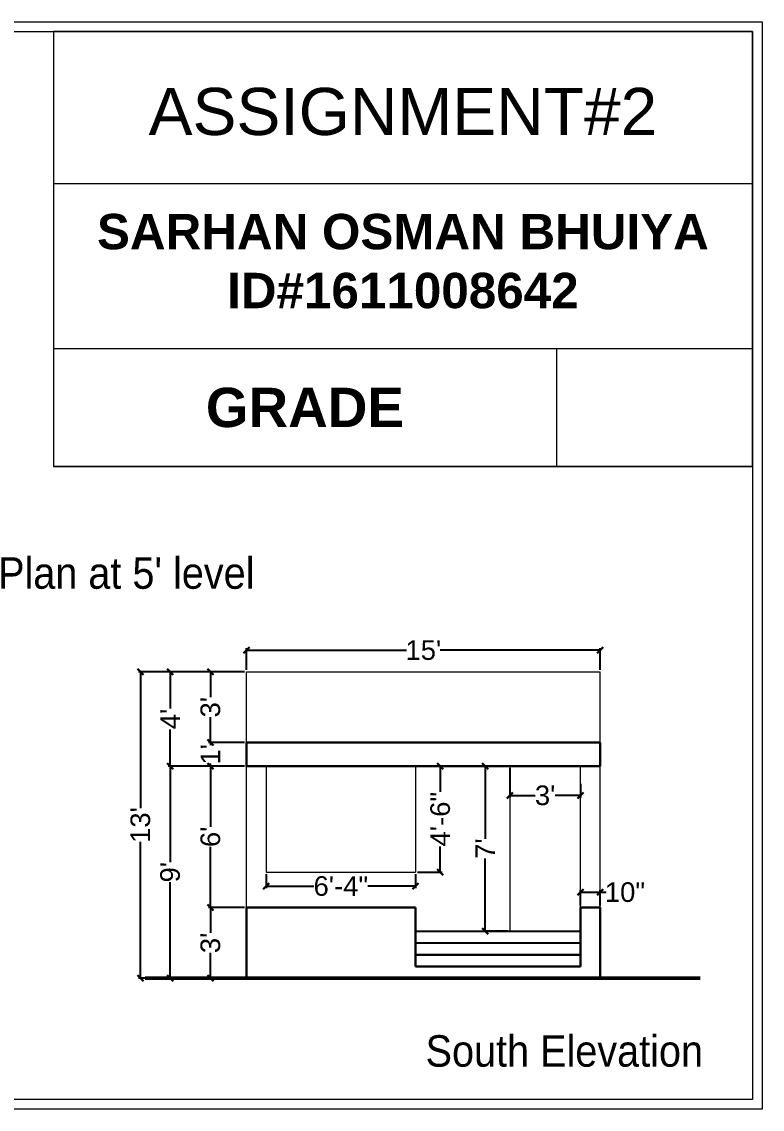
# Model space of a CAD drawing. Header units: inches. Extents: x -3410734 to 406749, y -209950 to -6742.
# Drawn here: x 259802 to 260179, y -137677 to -137124 of the extents above; entities that cross this region are included whole.
import ezdxf

# ---------------------------------------------------------------- set-up
doc = ezdxf.new("R2010")
doc.units = ezdxf.units.IN
doc.header["$LTSCALE"] = 30
doc.header["$MEASUREMENT"] = 0
doc.header["$PDMODE"] = 3
doc.linetypes.add('HIDDEN', pattern=[0.375, 0.25, -0.125])
doc.layers.get('0').update_dxf_attribs({"color": 230, "lineweight": 30})
doc.layers.get('Defpoints').update_dxf_attribs({"lineweight": 30})
for name, color, linetype, lineweight in [('HACH', 8, 'Continuous', 30), ('HATCH', 8, 'Continuous', 30), ('railing', 220, 'HIDDEN', 30)]:
    doc.layers.add(name, color=color, linetype=linetype, lineweight=lineweight)
doc.styles.add('Dim Text', font='swissc.ttf', dxfattribs={"width": 1.1})
doc.styles.get("Standard").update_dxf_attribs({"font": 'arial.ttf'})
doc.dimstyles.get("Standard").update_dxf_attribs({"dimtxt": 10, "dimasz": 3, "dimexe": 1, "dimexo": 1, "dimgap": 0.5, "dimtad": 0, "dimtoh": 1, "dimdec": 0, "dimrnd": 0.125, "dimzin": 0, "dimdsep": 46, "dimlunit": 3, "dimtxsty": 'Standard', "dimblk": 'OBLIQUE', "dimcen": 0, "dimclrd": 117, "dimclre": 105, "dimclrt": 7, "dimadec": 0, "dimazin": 0, "dimtfac": 1, "dimtdec": 0, "dimtofl": 0, "dimtmove": 0, "dimatfit": 3, "dimfxl": 1, "dimtolj": 1, "dimtzin": 0, "dimarcsym": 0})

# ---------------------------------------------------------------- blocks, each defined once
blk = doc.blocks.new('_OBLIQUE')
at = {"color": 0, "linetype": 'ByBlock'}
blk.add_line((-0.5, -0.5), (0.5, 0.5), dxfattribs=at)
blk = doc.blocks.new('*D176')
at = {"layer": 'Defpoints', "color": 0, "linetype": 'ByBlock', "lineweight": 9}
for p in [(259916.35, -137574.8), (259897.95, -137610.8), (259916.35, -137610.8)]:
    blk.add_point(p, dxfattribs=at)
at = {"layer": 'railing', "color": 105, "linetype": 'ByBlock', "lineweight": -2}
for p, q in [((259915.35, -137574.8), (259896.95, -137574.8)), ((259915.35, -137610.8), (259896.95, -137610.8))]:
    blk.add_line(p, q, dxfattribs=at)
at = {"layer": 'railing', "color": 117, "linetype": 'ByBlock', "lineweight": -2}
for p, q in [((259897.95, -137574.8), (259897.95, -137587.7)), ((259897.95, -137610.8), (259897.95, -137597.9))]:
    blk.add_line(p, q, dxfattribs=at)
at = {"layer": 'railing', "color": 117, "linetype": 'ByBlock', "lineweight": -2, "xscale": 3, "yscale": 3, "zscale": 3}
for p, rotation in [((259897.95, -137574.8), 90), ((259897.95, -137610.8), 270)]:
    blk.add_blockref('_OBLIQUE', p, dxfattribs=dict(at, rotation=rotation))
at = {"layer": 'railing', "color": 7, "linetype": 'ByBlock', "lineweight": 9, "insert": (259897.95, -137592.8), "char_height": 10, "attachment_point": 5, "rotation": 90}
blk.add_mtext("\\A1;3'", dxfattribs=at)
blk = doc.blocks.new('*D177')
at = {"layer": 'Defpoints', "color": 0, "linetype": 'ByBlock', "lineweight": 9}
for p in [(259897.95, -137502.8), (259916.35, -137502.8), (259916.35, -137574.8)]:
    blk.add_point(p, dxfattribs=at)
at = {"layer": 'railing', "color": 105, "linetype": 'ByBlock', "lineweight": -2}
for p, q in [((259915.35, -137502.8), (259896.95, -137502.8)), ((259915.35, -137574.8), (259896.95, -137574.8))]:
    blk.add_line(p, q, dxfattribs=at)
at = {"layer": 'railing', "color": 117, "linetype": 'ByBlock', "lineweight": -2}
for p, q in [((259897.95, -137502.8), (259897.95, -137533.67)), ((259897.95, -137574.8), (259897.95, -137543.93))]:
    blk.add_line(p, q, dxfattribs=at)
at = {"layer": 'railing', "color": 117, "linetype": 'ByBlock', "lineweight": -2, "xscale": 3, "yscale": 3, "zscale": 3}
for p, rotation in [((259897.95, -137502.8), 90), ((259897.95, -137574.8), 270)]:
    blk.add_blockref('_OBLIQUE', p, dxfattribs=dict(at, rotation=rotation))
at = {"layer": 'railing', "color": 7, "linetype": 'ByBlock', "lineweight": 9, "insert": (259897.95, -137538.8), "char_height": 10, "attachment_point": 5, "rotation": 90}
blk.add_mtext("\\A1;6'", dxfattribs=at)
blk = doc.blocks.new('*D178')
at = {"layer": 'Defpoints', "color": 0, "linetype": 'ByBlock', "lineweight": 9}
for p in [(259897.95, -137490.8), (259916.35, -137490.8), (259916.35, -137502.8)]:
    blk.add_point(p, dxfattribs=at)
at = {"layer": 'railing', "color": 105, "linetype": 'ByBlock', "lineweight": -2}
for p, q in [((259915.35, -137490.8), (259896.95, -137490.8)), ((259915.35, -137502.8), (259896.95, -137502.8))]:
    blk.add_line(p, q, dxfattribs=at)
at = {"layer": 'railing', "color": 117, "linetype": 'ByBlock', "lineweight": -2}
for p, q in [((259897.95, -137490.8), (259897.95, -137492.17)), ((259897.95, -137502.8), (259897.95, -137501.43))]:
    blk.add_line(p, q, dxfattribs=at)
at = {"layer": 'railing', "color": 117, "linetype": 'ByBlock', "lineweight": -2, "xscale": 3, "yscale": 3, "zscale": 3}
for p, rotation in [((259897.95, -137490.8), 90), ((259897.95, -137502.8), 270)]:
    blk.add_blockref('_OBLIQUE', p, dxfattribs=dict(at, rotation=rotation))
at = {"layer": 'railing', "color": 7, "linetype": 'ByBlock', "lineweight": 9, "insert": (259897.95, -137496.8), "char_height": 10, "attachment_point": 5, "rotation": 90}
blk.add_mtext("\\A1;1'", dxfattribs=at)
blk = doc.blocks.new('*D179')
at = {"layer": 'Defpoints', "color": 0, "linetype": 'ByBlock', "lineweight": 9}
for p in [(259897.95, -137454.8), (259916.35, -137454.8), (259916.35, -137490.8)]:
    blk.add_point(p, dxfattribs=at)
at = {"layer": 'railing', "color": 105, "linetype": 'ByBlock', "lineweight": -2}
for p, q in [((259915.35, -137454.8), (259896.95, -137454.8)), ((259915.35, -137490.8), (259896.95, -137490.8))]:
    blk.add_line(p, q, dxfattribs=at)
at = {"layer": 'railing', "color": 117, "linetype": 'ByBlock', "lineweight": -2}
for p, q in [((259897.95, -137454.8), (259897.95, -137467.7)), ((259897.95, -137490.8), (259897.95, -137477.9))]:
    blk.add_line(p, q, dxfattribs=at)
at = {"layer": 'railing', "color": 117, "linetype": 'ByBlock', "lineweight": -2, "xscale": 3, "yscale": 3, "zscale": 3}
for p, rotation in [((259897.95, -137454.8), 90), ((259897.95, -137490.8), 270)]:
    blk.add_blockref('_OBLIQUE', p, dxfattribs=dict(at, rotation=rotation))
at = {"layer": 'railing', "color": 7, "linetype": 'ByBlock', "lineweight": 9, "insert": (259897.95, -137472.8), "char_height": 10, "attachment_point": 5, "rotation": 90}
blk.add_mtext("\\A1;3'", dxfattribs=at)
blk = doc.blocks.new('*D180')
at = {"layer": 'Defpoints', "color": 0, "linetype": 'ByBlock', "lineweight": 9}
for p in [(259877.44, -137502.8), (259916.35, -137502.8), (259916.35, -137610.8)]:
    blk.add_point(p, dxfattribs=at)
at = {"layer": 'railing', "color": 105, "linetype": 'ByBlock', "lineweight": -2}
for p, q in [((259915.35, -137502.8), (259876.44, -137502.8)), ((259915.35, -137610.8), (259876.44, -137610.8))]:
    blk.add_line(p, q, dxfattribs=at)
at = {"layer": 'railing', "color": 117, "linetype": 'ByBlock', "lineweight": -2}
for p, q in [((259877.44, -137502.8), (259877.44, -137551.7)), ((259877.44, -137610.8), (259877.44, -137561.9))]:
    blk.add_line(p, q, dxfattribs=at)
at = {"layer": 'railing', "color": 117, "linetype": 'ByBlock', "lineweight": -2, "xscale": 3, "yscale": 3, "zscale": 3}
for p, rotation in [((259877.44, -137502.8), 90), ((259877.44, -137610.8), 270)]:
    blk.add_blockref('_OBLIQUE', p, dxfattribs=dict(at, rotation=rotation))
at = {"layer": 'railing', "color": 7, "linetype": 'ByBlock', "lineweight": 9, "insert": (259877.44, -137556.8), "char_height": 10, "attachment_point": 5, "rotation": 90}
blk.add_mtext("\\A1;9'", dxfattribs=at)
blk = doc.blocks.new('*D181')
at = {"layer": 'Defpoints', "color": 0, "linetype": 'ByBlock', "lineweight": 9}
for p in [(259877.44, -137454.8), (259916.35, -137454.8), (259916.35, -137502.8)]:
    blk.add_point(p, dxfattribs=at)
at = {"layer": 'railing', "color": 105, "linetype": 'ByBlock', "lineweight": -2}
for p, q in [((259915.35, -137454.8), (259876.44, -137454.8)), ((259915.35, -137502.8), (259876.44, -137502.8))]:
    blk.add_line(p, q, dxfattribs=at)
at = {"layer": 'railing', "color": 117, "linetype": 'ByBlock', "lineweight": -2}
for p, q in [((259877.44, -137454.8), (259877.44, -137473.5)), ((259877.44, -137502.8), (259877.44, -137484.1))]:
    blk.add_line(p, q, dxfattribs=at)
at = {"layer": 'railing', "color": 117, "linetype": 'ByBlock', "lineweight": -2, "xscale": 3, "yscale": 3, "zscale": 3}
for p, rotation in [((259877.44, -137454.8), 90), ((259877.44, -137502.8), 270)]:
    blk.add_blockref('_OBLIQUE', p, dxfattribs=dict(at, rotation=rotation))
at = {"layer": 'railing', "color": 7, "linetype": 'ByBlock', "lineweight": 9, "insert": (259877.44, -137478.8), "char_height": 10, "attachment_point": 5, "rotation": 90}
blk.add_mtext("\\A1;4'", dxfattribs=at)
blk = doc.blocks.new('*D182')
at = {"layer": 'Defpoints', "color": 0, "linetype": 'ByBlock', "lineweight": 9}
for p in [(259862.31, -137454.8), (259916.35, -137454.8), (259916.35, -137610.8)]:
    blk.add_point(p, dxfattribs=at)
at = {"layer": 'railing', "color": 105, "linetype": 'ByBlock', "lineweight": -2}
for p, q in [((259915.35, -137454.8), (259861.31, -137454.8)), ((259915.35, -137610.8), (259861.31, -137610.8))]:
    blk.add_line(p, q, dxfattribs=at)
at = {"layer": 'railing', "color": 117, "linetype": 'ByBlock', "lineweight": -2}
for p, q in [((259862.31, -137454.8), (259862.31, -137524.29)), ((259862.31, -137610.8), (259862.31, -137541.32))]:
    blk.add_line(p, q, dxfattribs=at)
at = {"layer": 'railing', "color": 117, "linetype": 'ByBlock', "lineweight": -2, "xscale": 3, "yscale": 3, "zscale": 3}
for p, rotation in [((259862.31, -137454.8), 90), ((259862.31, -137610.8), 270)]:
    blk.add_blockref('_OBLIQUE', p, dxfattribs=dict(at, rotation=rotation))
at = {"layer": 'railing', "color": 7, "linetype": 'ByBlock', "lineweight": 9, "insert": (259862.31, -137532.8), "char_height": 10, "attachment_point": 5, "rotation": 90}
blk.add_mtext("\\A1;13'", dxfattribs=at)
blk = doc.blocks.new('*D183')
at = {"layer": 'Defpoints', "color": 0, "linetype": 'ByBlock', "lineweight": 9}
for p in [(260002.35, -137502.8), (260002.35, -137556.8), (260014.96, -137556.8)]:
    blk.add_point(p, dxfattribs=at)
at = {"layer": 'railing', "color": 105, "linetype": 'ByBlock', "lineweight": -2}
for p, q in [((260003.35, -137502.8), (260015.96, -137502.8)), ((260003.35, -137556.8), (260015.96, -137556.8))]:
    blk.add_line(p, q, dxfattribs=at)
at = {"layer": 'railing', "color": 117, "linetype": 'ByBlock', "lineweight": -2}
for p, q in [((260014.96, -137502.8), (260014.96, -137515.81)), ((260014.96, -137556.8), (260014.96, -137543.79))]:
    blk.add_line(p, q, dxfattribs=at)
at = {"layer": 'railing', "color": 117, "linetype": 'ByBlock', "lineweight": -2, "xscale": 3, "yscale": 3, "zscale": 3}
for p, rotation in [((260014.96, -137502.8), 90), ((260014.96, -137556.8), 270)]:
    blk.add_blockref('_OBLIQUE', p, dxfattribs=dict(at, rotation=rotation))
at = {"layer": 'railing', "color": 7, "linetype": 'ByBlock', "lineweight": 9, "insert": (260014.96, -137529.8), "char_height": 10, "attachment_point": 5, "rotation": 90}
blk.add_mtext('\\A1;4\'-6"', dxfattribs=at)
blk = doc.blocks.new('*D184')
at = {"layer": 'Defpoints', "color": 0, "linetype": 'ByBlock', "lineweight": 9}
for p in [(259926.35, -137556.8), (260002.35, -137556.8), (260002.35, -137563.91)]:
    blk.add_point(p, dxfattribs=at)
at = {"layer": 'railing', "color": 105, "linetype": 'ByBlock', "lineweight": -2}
for p, q in [((259926.35, -137557.8), (259926.35, -137564.91)), ((260002.35, -137557.8), (260002.35, -137564.91))]:
    blk.add_line(p, q, dxfattribs=at)
at = {"layer": 'railing', "color": 117, "linetype": 'ByBlock', "lineweight": -2}
for p, q in [((259926.35, -137563.91), (259950.53, -137563.91)), ((260002.35, -137563.91), (259978.17, -137563.91))]:
    blk.add_line(p, q, dxfattribs=at)
at = {"layer": 'railing', "color": 117, "linetype": 'ByBlock', "lineweight": -2, "xscale": 3, "yscale": 3, "zscale": 3, "rotation": 180}
blk.add_blockref('_OBLIQUE', (259926.35, -137563.91), dxfattribs=at)
at = {"layer": 'railing', "color": 117, "linetype": 'ByBlock', "lineweight": -2, "xscale": 3, "yscale": 3, "zscale": 3}
blk.add_blockref('_OBLIQUE', (260002.35, -137563.91), dxfattribs=at)
at = {"layer": 'railing', "color": 7, "linetype": 'ByBlock', "lineweight": 9, "insert": (259964.35, -137563.91), "char_height": 10, "attachment_point": 5}
blk.add_mtext('\\A1;6\'-4"', dxfattribs=at)
blk = doc.blocks.new('*D185')
at = {"layer": 'Defpoints', "color": 0, "linetype": 'ByBlock', "lineweight": 9}
for p in [(260096.35, -137443.8), (259916.35, -137454.8), (260096.35, -137454.8)]:
    blk.add_point(p, dxfattribs=at)
at = {"layer": 'railing', "color": 105, "linetype": 'ByBlock', "lineweight": -2}
for p, q in [((259916.35, -137453.8), (259916.35, -137442.8)), ((260096.35, -137453.8), (260096.35, -137442.8))]:
    blk.add_line(p, q, dxfattribs=at)
at = {"layer": 'railing', "color": 117, "linetype": 'ByBlock', "lineweight": -2}
for p, q in [((259916.35, -137443.8), (259997.84, -137443.8)), ((260096.35, -137443.8), (260014.87, -137443.8))]:
    blk.add_line(p, q, dxfattribs=at)
at = {"layer": 'railing', "color": 117, "linetype": 'ByBlock', "lineweight": -2, "xscale": 3, "yscale": 3, "zscale": 3, "rotation": 180}
blk.add_blockref('_OBLIQUE', (259916.35, -137443.8), dxfattribs=at)
at = {"layer": 'railing', "color": 117, "linetype": 'ByBlock', "lineweight": -2, "xscale": 3, "yscale": 3, "zscale": 3}
blk.add_blockref('_OBLIQUE', (260096.35, -137443.8), dxfattribs=at)
at = {"layer": 'railing', "color": 7, "linetype": 'ByBlock', "lineweight": 9, "insert": (260006.35, -137443.8), "char_height": 10, "attachment_point": 5}
blk.add_mtext("\\A1;15'", dxfattribs=at)
blk = doc.blocks.new('*D186')
at = {"layer": 'Defpoints', "color": 0, "linetype": 'ByBlock', "lineweight": 9}
for p in [(260050.35, -137502.8), (260037.87, -137586.8), (260050.35, -137586.8)]:
    blk.add_point(p, dxfattribs=at)
at = {"layer": 'railing', "color": 105, "linetype": 'ByBlock', "lineweight": -2}
for p, q in [((260049.35, -137502.8), (260036.87, -137502.8)), ((260049.35, -137586.8), (260036.87, -137586.8))]:
    blk.add_line(p, q, dxfattribs=at)
at = {"layer": 'railing', "color": 117, "linetype": 'ByBlock', "lineweight": -2}
for p, q in [((260037.87, -137502.8), (260037.87, -137539.74)), ((260037.87, -137586.8), (260037.87, -137549.86))]:
    blk.add_line(p, q, dxfattribs=at)
at = {"layer": 'railing', "color": 117, "linetype": 'ByBlock', "lineweight": -2, "xscale": 3, "yscale": 3, "zscale": 3}
for p, rotation in [((260037.87, -137502.8), 90), ((260037.87, -137586.8), 270)]:
    blk.add_blockref('_OBLIQUE', p, dxfattribs=dict(at, rotation=rotation))
at = {"layer": 'railing', "color": 7, "linetype": 'ByBlock', "lineweight": 9, "insert": (260037.87, -137544.8), "char_height": 10, "attachment_point": 5, "rotation": 90}
blk.add_mtext("\\A1;7'", dxfattribs=at)
blk = doc.blocks.new('*D187')
at = {"layer": 'Defpoints', "color": 0, "linetype": 'ByBlock', "lineweight": 9}
for p in [(260050.35, -137502.8), (260086.35, -137510.8), (260086.35, -137517.72)]:
    blk.add_point(p, dxfattribs=at)
at = {"layer": 'railing', "color": 105, "linetype": 'ByBlock', "lineweight": -2}
for p, q in [((260050.35, -137503.8), (260050.35, -137518.72)), ((260086.35, -137511.8), (260086.35, -137518.72))]:
    blk.add_line(p, q, dxfattribs=at)
at = {"layer": 'railing', "color": 117, "linetype": 'ByBlock', "lineweight": -2}
for p, q in [((260050.35, -137517.72), (260063.25, -137517.72)), ((260086.35, -137517.72), (260073.45, -137517.72))]:
    blk.add_line(p, q, dxfattribs=at)
at = {"layer": 'railing', "color": 117, "linetype": 'ByBlock', "lineweight": -2, "xscale": 3, "yscale": 3, "zscale": 3, "rotation": 180}
blk.add_blockref('_OBLIQUE', (260050.35, -137517.72), dxfattribs=at)
at = {"layer": 'railing', "color": 117, "linetype": 'ByBlock', "lineweight": -2, "xscale": 3, "yscale": 3, "zscale": 3}
blk.add_blockref('_OBLIQUE', (260086.35, -137517.72), dxfattribs=at)
at = {"layer": 'railing', "color": 7, "linetype": 'ByBlock', "lineweight": 9, "insert": (260068.35, -137517.72), "char_height": 10, "attachment_point": 5}
blk.add_mtext("\\A1;3'", dxfattribs=at)
blk = doc.blocks.new('*D188')
at = {"layer": 'Defpoints', "color": 0, "linetype": 'ByBlock', "lineweight": 9}
for p in [(260096.35, -137567.02), (260086.35, -137574.8), (260096.35, -137574.8)]:
    blk.add_point(p, dxfattribs=at)
at = {"layer": 'railing', "color": 105, "linetype": 'ByBlock', "lineweight": -2}
for p, q in [((260086.35, -137573.8), (260086.35, -137566.02)), ((260096.35, -137573.8), (260096.35, -137566.02))]:
    blk.add_line(p, q, dxfattribs=at)
at = {"layer": 'railing', "color": 117, "linetype": 'ByBlock', "lineweight": -2}
for p, q in [((260086.35, -137567.02), (260096.35, -137567.02)), ((260096.35, -137567.02), (260099.35, -137567.02))]:
    blk.add_line(p, q, dxfattribs=at)
at = {"layer": 'railing', "color": 117, "linetype": 'ByBlock', "lineweight": -2, "xscale": 3, "yscale": 3, "zscale": 3, "rotation": 180}
blk.add_blockref('_OBLIQUE', (260086.35, -137567.02), dxfattribs=at)
at = {"layer": 'railing', "color": 117, "linetype": 'ByBlock', "lineweight": -2, "xscale": 3, "yscale": 3, "zscale": 3}
blk.add_blockref('_OBLIQUE', (260096.35, -137567.02), dxfattribs=at)
at = {"layer": 'railing', "color": 7, "linetype": 'ByBlock', "lineweight": 9, "insert": (260109.01, -137567.02), "char_height": 10, "attachment_point": 5}
blk.add_mtext('\\A1;10"', dxfattribs=at)

msp = doc.modelspace()

# ---------------------------------------------------------------- linework, layer by layer
at = {"layer": 'HACH', "color": 0, "linetype": 'ByBlock', "lineweight": 9}
for p, q in [((260173.898, -137128.845), (260173.898, -137128.845)), ((260173.898, -137128.845), (260173.898, -137128.845)), ((260173.898, -137350.324), (259817.989, -137350.324)), ((259817.989, -137350.324), (259917.643, -137350.324)), ((259917.643, -137350.324), (260074.146, -137350.324)), ((260074.146, -137350.324), (259932.407, -137350.324))]:
    msp.add_line(p, q, dxfattribs=at)
at = {"layer": 'HATCH', "lineweight": 20}
for p, q in [((260173.898, -137206.324), (259817.989, -137206.324)), ((260173.898, -137290.324), (259817.989, -137290.324)), ((259916.351, -137454.8), (260096.351, -137454.8)), ((259916.351, -137490.8), (259916.351, -137454.8)), ((260096.351, -137490.8), (260096.351, -137454.8)), ((259916.351, -137574.8), (259916.351, -137502.8)), ((259926.351, -137502.8), (259926.351, -137556.8)), ((260002.351, -137502.8), (260002.351, -137556.8)), ((260050.351, -137502.8), (260050.351, -137586.8)), ((260086.351, -137574.8), (260086.351, -137502.8)), ((260096.351, -137574.8), (260096.351, -137502.8)), ((259926.351, -137556.8), (260002.351, -137556.8))]:
    msp.add_line(p, q, dxfattribs=at)
at = {"layer": 'HATCH', "color": 18, "lineweight": 30, "true_color": 0x000000}
for p, q in [((259916.351, -137490.8), (259916.351, -137502.8)), ((259916.351, -137490.8), (260096.351, -137490.8)), ((260096.351, -137490.8), (260096.351, -137502.8)), ((259916.351, -137502.8), (260096.351, -137502.8)), ((259916.351, -137574.8), (260002.351, -137574.8)), ((259916.351, -137574.8), (259916.351, -137610.8)), ((260002.351, -137574.8), (260002.351, -137604.8)), ((260086.351, -137574.8), (260096.351, -137574.8)), ((260086.351, -137574.8), (260086.351, -137604.8)), ((260096.351, -137574.8), (260096.351, -137610.8)), ((260002.351, -137604.8), (260086.351, -137604.8))]:
    msp.add_line(p, q, dxfattribs=at)
at = {"layer": 'HATCH', "lineweight": 25}
for p, q in [((260002.351, -137586.8), (260086.351, -137586.8)), ((260002.351, -137592.8), (260086.351, -137592.8))]:
    msp.add_line(p, q, dxfattribs=at)
at = {"layer": 'HATCH', "lineweight": 30}
msp.add_line((260002.351, -137598.8), (260086.351, -137598.8), dxfattribs=at)
at = {"layer": 'HATCH', "color": 18, "lineweight": 50, "true_color": 0x000000}
msp.add_line((259864.706, -137610.8), (260147.351, -137610.8), dxfattribs=at)
at = {"layer": 'HATCH', "lineweight": 20}
for points in [[(259419.11, -137123.845), (260178.898, -137123.845), (260178.898, -137677.489), (259419.11, -137677.489)], [(259424.11, -137128.845), (260173.898, -137128.845), (260173.898, -137672.489), (259424.11, -137672.489)], [(260173.898, -137128.845), (259817.989, -137128.845), (259817.989, -137350.324), (260173.898, -137350.324)], [(260173.898, -137290.324), (260074.146, -137290.324), (260074.146, -137350.324), (260173.898, -137350.324)]]:
    msp.add_lwpolyline(points, close=True, dxfattribs=at)

# ---------------------------------------------------------------- texts
at = {"layer": 'HACH', "color": 0, "linetype": 'ByBlock', "lineweight": 9}
for s, insert, char_height, width, attachment_point in [('ASSIGNMENT#2', (259995.944, -137157.507), 24, 355.9092, 2), ('{\\fArial|b1|i0|c0|p34;\\PSARHAN OSMAN BHUIYA\\PID#1611008642}', (259995.944, -137230.791), 18, 355.9092, 5), ('{\\fArial|b1|i0|c0|p34;GRADE}', (259946.068, -137320.324), 20, 256.15714, 5)]:
    msp.add_mtext(s, dxfattribs=dict(at, insert=insert, char_height=char_height, width=width, attachment_point=attachment_point))
at = {"layer": 'HATCH', "char_height": 16, "attachment_point": 1, "style": 'Dim Text'}
for s, width, gutter_width, insert in [("Plan at 5' level", 128.41523, 40, (259789.858, -137396.504)), ('South Elevation', 139.84165, 69.926, (260007.509, -137639.813))]:
    msp.add_mtext_dynamic_manual_height_columns(s, width=width, gutter_width=gutter_width, heights=[8], dxfattribs=dict(at, insert=insert))

# ---------------------------------------------------------------- dimensions: what is measured, and where the dimension line sits
at = {"layer": 'railing', "color": 244, "linetype": 'ByBlock', "lineweight": 9, "true_color": 0x991b1e}
for base, p1, p2, picture, middle in [((260096.351, -137443.805), (259916.351, -137454.8), (260096.351, -137454.8), '*D185', (260006.351, -137443.805)), ((260086.351, -137517.723), (260050.351, -137502.8), (260086.351, -137510.798), '*D187', (260068.351, -137517.723)), ((260002.351, -137563.909), (259926.351, -137556.8), (260002.351, -137556.8), '*D184', (259964.351, -137563.909)), ((260096.351, -137567.024), (260086.351, -137574.8), (260096.351, -137574.8), '*D188', (260109.012, -137567.024))]:
    dim = msp.add_linear_dim(base=base, p1=p1, p2=p2, dimstyle='Standard', dxfattribs=at)
    dim.commit()
    dim.dimension.update_dxf_attribs({"geometry": picture, "text_midpoint": middle})
for base, p1, p2, picture, middle in [((259862.308, -137454.8), (259916.351, -137610.8), (259916.351, -137454.8), '*D182', (259862.308, -137532.8)), ((259877.437, -137454.8), (259916.351, -137502.8), (259916.351, -137454.8), '*D181', (259877.437, -137478.8)), ((259897.946, -137454.8), (259916.351, -137490.8), (259916.351, -137454.8), '*D179', (259897.946, -137472.8)), ((259897.946, -137490.8), (259916.351, -137502.8), (259916.351, -137490.8), '*D178', (259897.946, -137496.8)), ((259877.437, -137502.8), (259916.351, -137610.8), (259916.351, -137502.8), '*D180', (259877.437, -137556.8)), ((259897.946, -137502.8), (259916.351, -137574.8), (259916.351, -137502.8), '*D177', (259897.946, -137538.8)), ((260014.957, -137556.8), (260002.351, -137502.8), (260002.351, -137556.8), '*D183', (260014.957, -137529.8)), ((260037.874, -137586.8), (260050.351, -137502.8), (260050.351, -137586.8), '*D186', (260037.874, -137544.8)), ((259897.946, -137610.8), (259916.351, -137574.8), (259916.351, -137610.8), '*D176', (259897.946, -137592.8))]:
    dim = msp.add_linear_dim(base=base, p1=p1, p2=p2, angle=90, dimstyle='Standard', dxfattribs=at)
    dim.commit()
    dim.dimension.update_dxf_attribs({"geometry": picture, "text_midpoint": middle})

doc.saveas('drawing.dxf')
